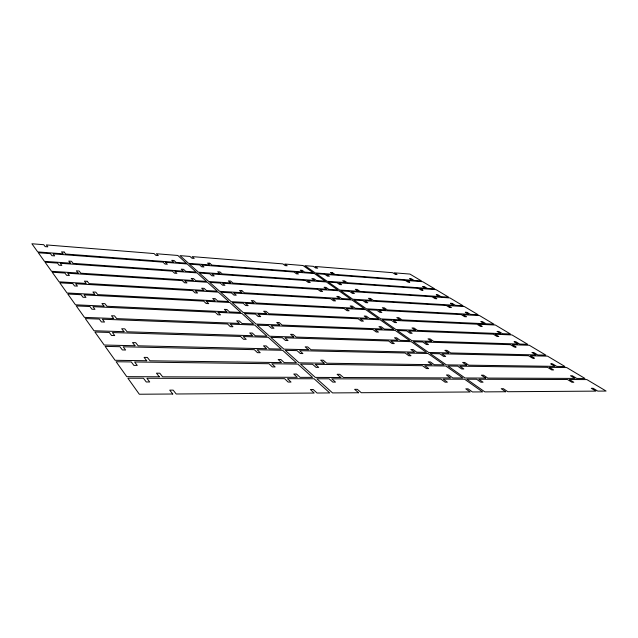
<?xml version="1.0" encoding="UTF-8"?>
<svg xmlns="http://www.w3.org/2000/svg" width="638" height="638" viewBox="0 0 638 638"><rect width="100%" height="100%" fill="white"/><g stroke="black" fill="none" stroke-linecap="round" stroke-linejoin="round"><path stroke-width="0.96" d="M172.754 394.013L139.315 394.236L127.871 378.206L143.47 378.254L146.246 381.971L149.699 381.971L146.899 378.262L284.604 378.677L288.145 382.066L291.016 382.074L287.467 378.685L314.079 378.765L329.75 392.936L317.022 393.024L313.234 389.515L310.395 389.531L314.167 393.048L176.2 393.989L173.153 390.129L169.732 390.145L172.754 394.013M358.596 392.745L332.55 392.92L316.831 378.773L329.056 378.805L332.805 382.098L335.5 382.106L331.752 378.812L440.922 379.139L445.093 382.178L447.39 382.186L443.211 379.147L464.568 379.211L482.591 391.899L472.439 391.963L468.053 388.837L465.78 388.845L470.158 391.979L361.283 392.721L357.304 389.324L354.624 389.332L358.596 392.745M505.687 391.74L484.832 391.884L466.777 379.219L476.626 379.251L480.9 382.21L483.07 382.21L478.787 379.259L567.469 379.522L571.967 382.274L573.841 382.274L569.343 379.53L586.856 379.578L606.1 391.054L597.806 391.11L593.117 388.287L591.259 388.295L595.948 391.126L507.84 391.724L503.358 388.686L501.205 388.694L505.687 391.74M159.277 376.787L126.771 376.659L116.116 361.738L131.292 361.937L133.876 365.399L137.234 365.43L134.626 361.977L268.997 363.716L272.322 366.898L275.13 366.93L271.796 363.748L297.866 364.091L312.564 377.393L300.099 377.345L296.55 374.051L293.767 374.035L297.3 377.329L162.626 376.803L159.795 373.206L156.462 373.19L159.277 376.787M340.844 377.505L315.308 377.401L300.554 364.123L312.54 364.282L316.057 367.368L318.713 367.4L315.18 364.314L422.492 365.702L426.423 368.565L428.688 368.597L424.741 365.733L445.795 366.005L462.821 377.983L452.805 377.943L448.666 374.992L446.425 374.977L450.556 377.935L343.475 377.513L339.743 374.315L337.119 374.299L340.844 377.505M485.614 378.071L465.022 377.991L447.972 366.029L457.685 366.156L461.729 368.947L463.874 368.971L459.823 366.18L547.492 367.321L551.766 369.928L553.625 369.944L549.35 367.344L566.703 367.568L584.982 378.462L576.752 378.43L572.31 375.75L570.468 375.742L574.91 378.422L487.743 378.079L483.5 375.2L481.379 375.192L485.614 378.071M146.716 360.733L115.087 360.295L105.15 346.378L119.92 346.705L122.337 349.935L125.598 350.007L123.166 346.777L254.347 349.672L257.465 352.662L260.216 352.718L257.082 349.728L282.618 350.294L296.439 362.799L284.229 362.631L280.895 359.545L278.168 359.497L281.486 362.591L149.978 360.781L147.33 357.424L144.092 357.376L146.716 360.733M324.168 363.181L299.126 362.839L285.258 350.35L297.013 350.613L300.323 353.524L302.914 353.58L299.597 350.669L405.066 352.997L408.791 355.709L411.016 355.757L407.291 353.045L428.042 353.508L444.144 364.84L434.263 364.705L430.355 361.913L428.154 361.874L432.054 364.673L326.752 363.221L323.235 360.215L320.659 360.175L324.168 363.181M466.625 365.151L446.321 364.864L430.187 353.556L439.765 353.763L443.593 356.411L445.707 356.451L441.879 353.811L528.519 355.725L532.578 358.205L534.421 358.245L530.361 355.765L547.556 356.148L564.925 366.507L556.775 366.395L552.548 363.843L550.722 363.82L554.948 366.364L468.731 365.175L464.719 362.456L462.622 362.424L466.625 365.151M134.985 345.732L104.193 345.03L94.895 332.015L109.273 332.454L111.538 335.484L114.72 335.572L112.44 332.55L240.558 336.457L243.493 339.272L246.188 339.352L243.237 336.537L268.255 337.303L281.278 349.082L269.308 348.811L266.174 345.9L263.502 345.836L266.628 348.747L138.159 345.812L135.687 342.67L132.529 342.59L134.985 345.732M308.465 349.704L283.91 349.146L270.847 337.382L282.371 337.733L285.489 340.485L288.041 340.556L284.907 337.813L388.582 340.979L392.107 343.547L394.3 343.611L390.767 341.043L411.215 341.665L426.471 352.399L416.734 352.184L413.041 349.536L410.864 349.488L414.556 352.128L311.001 349.76L307.691 346.928L305.163 346.865L308.465 349.704M448.658 352.91L428.616 352.455L413.336 341.729L422.779 342.024L426.407 344.528L428.497 344.592L424.86 342.088L510.472 344.695L514.34 347.056L516.158 347.112L512.298 344.751L529.317 345.27L545.857 355.135L537.778 354.951L533.759 352.527L531.956 352.479L535.968 354.911L450.731 352.958L446.927 350.374L444.861 350.326L448.658 352.91M123.995 331.688L94.001 330.755L85.293 318.553L99.297 319.088L101.426 321.935L104.52 322.046L102.383 319.207L227.567 324.008L230.334 326.664L232.974 326.76L230.198 324.112L254.714 325.045L266.995 336.162L255.272 335.795L252.313 333.052L249.697 332.972L252.64 335.716L127.09 331.784L124.769 328.849L121.691 328.745L123.995 331.688M293.663 336.992L269.579 336.242L257.25 325.149L268.55 325.579L271.501 328.171L273.997 328.267L271.038 325.675L372.959 329.583L376.292 332.015L378.454 332.095L375.112 329.663L395.257 330.436L409.732 340.62L400.138 340.325L396.629 337.821L394.483 337.749L397.984 340.253L296.152 337.071L293.025 334.4L290.545 334.32L293.663 336.992M431.607 341.306L411.845 340.692L397.346 330.516L406.661 330.875L410.106 333.259L412.164 333.331L408.711 330.955L493.294 334.192L496.97 336.441L498.772 336.513L495.088 334.264L511.939 334.91L527.706 344.313L519.707 344.057L515.879 341.753L514.092 341.697L517.912 344.002L433.657 341.37L430.052 338.922L428.01 338.85L431.607 341.306M113.684 318.514L84.447 317.373L76.265 305.913L89.926 306.535L91.92 309.207L94.942 309.342L92.933 306.671L215.301 312.253L217.917 314.765L220.509 314.877L217.877 312.373L241.914 313.465L253.517 323.968L242.025 323.522L239.234 320.938L236.666 320.826L239.449 323.418L116.706 318.633L114.521 315.866L111.514 315.746L113.684 318.514M279.675 324.989L256.053 324.064L244.402 313.577L255.487 314.087L258.278 316.536L260.727 316.647L257.927 314.199L358.125 318.769L361.291 321.081L363.421 321.169L360.247 318.864L380.096 319.766L393.845 329.447L384.387 329.072L381.061 326.696L378.948 326.608L382.274 328.993L282.124 325.085L279.165 322.557L276.733 322.461L279.675 324.989M415.426 330.285L395.935 329.527L382.154 319.861L391.341 320.284L394.619 322.549L396.645 322.637L393.367 320.372L476.905 324.184L480.414 326.329L482.2 326.409L478.683 324.264L495.359 325.021L510.4 333.993L502.481 333.682L498.836 331.481L497.066 331.409L500.71 333.61L417.443 330.364L414.014 328.036L412.004 327.956L415.426 330.285M103.986 306.12L75.475 304.804L67.78 294.022L81.106 294.724L82.98 297.236L85.931 297.388L84.033 294.876L203.705 301.136L206.186 303.513L208.714 303.64L206.234 301.272L229.8 302.508L240.781 312.445L229.513 311.926L226.873 309.478L224.353 309.358L226.984 311.807L106.937 306.256L104.879 303.656L101.952 303.513L103.986 306.12M266.453 313.633L243.261 312.564L232.232 302.635L243.118 303.202L245.758 305.53L248.166 305.65L245.518 303.329L344.026 308.489L347.04 310.682L349.138 310.794L346.115 308.593L365.678 309.621L378.757 318.825L369.434 318.394L366.276 316.137L364.194 316.033L367.352 318.298L268.853 313.744L266.046 311.352L263.661 311.232L266.453 313.633M400.034 319.805L380.814 318.92L367.711 309.725L376.763 310.204L379.881 312.357L381.883 312.461L378.757 310.307L461.266 314.622L464.616 316.671L466.378 316.759L463.029 314.717L479.529 315.579L493.892 324.144L486.052 323.785L482.567 321.688L480.821 321.6L484.298 323.705L402.028 319.901L398.766 317.684L396.78 317.588L400.034 319.805M94.855 294.453L67.03 292.978L59.781 282.817L72.78 283.575L74.558 285.952L77.437 286.119L75.643 283.743L192.724 290.617L195.069 292.866L197.557 293.009L195.196 290.761L218.316 292.116L228.723 301.535L217.67 300.953L215.173 298.64L212.709 298.504L215.197 300.825L97.734 294.604L95.796 292.148L92.933 291.997L94.855 294.453M253.916 302.875L231.163 301.67L220.708 292.26L231.387 292.882L233.891 295.091L236.259 295.227L233.739 293.017L330.612 298.704L333.483 300.801L335.548 300.913L332.669 298.823L351.945 299.956L364.402 308.72L355.214 308.234L352.208 306.088L350.158 305.977L353.157 308.13L256.277 302.994L253.613 300.729L251.268 300.602L253.916 302.875M385.384 309.837L366.427 308.832L353.946 300.075L362.87 300.594L365.845 302.651L367.823 302.763L364.84 300.713L446.321 305.49L449.527 307.452L451.273 307.548L448.059 305.594L464.384 306.551L478.125 314.741L470.365 314.335L467.032 312.325L465.301 312.229L468.627 314.239L387.346 309.94L384.243 307.827L382.282 307.723L385.384 309.837M87.223 281.286L84.423 281.119L86.242 283.439L59.071 281.829L52.22 272.235L64.924 273.056L66.599 275.297L69.414 275.48L67.724 273.231L182.308 280.632L184.542 282.77L186.974 282.921L184.741 280.792L207.414 282.251L217.295 291.199L206.457 290.553L204.08 288.36L201.664 288.216L204.024 290.41L89.049 283.607L87.223 281.286M241.818 290.641L239.513 290.505L242.025 292.667L219.687 291.343L209.758 282.403L220.246 283.081L222.63 285.178L224.951 285.33L222.558 283.232L317.828 289.381L320.563 291.383L322.605 291.51L319.861 289.516L338.858 290.745L350.733 299.102L341.681 298.56L338.81 296.518L336.784 296.391L339.647 298.44L244.338 292.802L241.818 290.641M370.391 298.424L368.461 298.313L371.42 300.323L352.726 299.222L340.828 290.872L349.624 291.438L352.463 293.4L354.409 293.52L351.57 291.566L432.03 296.758L435.092 298.632L436.815 298.744L433.752 296.869L449.894 297.914L463.044 305.754L455.365 305.299L452.183 303.377L450.468 303.273L453.65 305.195L373.358 300.442L370.391 298.424M78.099 273.032L51.558 271.302L45.083 262.226L57.492 263.095L59.079 265.225L61.822 265.416L60.227 263.287L172.419 271.158L174.541 273.184L176.925 273.343L174.804 271.325L197.054 272.881L206.449 281.382L195.81 280.688L193.553 278.607L191.185 278.447L193.426 280.537L80.843 273.208L79.112 271.014L76.377 270.831L78.099 273.032M230.725 282.961L208.793 281.533L199.359 273.04L209.655 273.766L211.92 275.76L214.201 275.919L211.928 273.925L305.634 280.497L308.25 282.395L310.251 282.538L307.636 280.632L326.361 281.948L337.693 289.923L328.769 289.341L326.034 287.387L324.04 287.26L326.776 289.213L232.998 283.113L230.605 281.063L228.34 280.911L230.725 282.961M358.093 291.255L339.663 290.051L328.299 282.084L336.976 282.69L339.687 284.564L341.609 284.7L338.89 282.825L418.345 288.392L421.279 290.186L422.986 290.306L420.043 288.512L436.009 289.636L448.61 297.149L441.017 296.654L437.963 294.812L436.272 294.7L439.319 296.542L360.007 291.375L357.176 289.453L355.27 289.325L358.093 291.255M70.387 263.175L44.453 261.341L38.32 252.752L50.45 253.661L51.949 255.679L54.637 255.878L53.121 253.868L163.017 262.138L165.027 264.068L167.371 264.244L165.354 262.314L187.197 263.965L196.137 272.051L185.69 271.317L183.553 269.332L181.224 269.164L183.353 271.15L73.075 263.366L71.432 261.285L68.76 261.094L70.387 263.175M219.982 273.734L198.442 272.219L189.462 264.132L199.574 264.898L201.728 266.796L203.969 266.963L201.799 265.065L293.998 272.003L296.487 273.822L298.464 273.973L295.968 272.155L314.414 273.543L325.252 281.167L316.456 280.545L313.84 278.678L311.878 278.535L314.486 280.409L222.215 273.893L219.927 271.94L217.702 271.78L219.982 273.734M345.365 282.586L327.19 281.302L316.328 273.686L324.886 274.332L327.477 276.126L329.375 276.262L326.776 274.476L405.226 280.385L408.041 282.1L409.732 282.227L406.908 280.505L422.699 281.701L434.781 288.902L427.269 288.368L424.35 286.606L422.675 286.486L425.594 288.248L347.255 282.722L344.544 280.88L342.662 280.744L345.365 282.586M64.151 252.066L61.535 251.858L63.082 253.836L37.722 251.914L31.9 243.764L43.767 244.713L45.194 246.627L47.818 246.834L46.375 244.92L154.061 253.557L155.983 255.399L158.28 255.583L156.358 253.741L177.803 255.463L186.32 263.175L176.064 262.393L174.03 260.503L171.742 260.328L173.767 262.218L65.706 254.036L64.151 252.066M209.758 263.255L207.573 263.087L209.743 264.945L188.585 263.342L180.028 255.639L189.957 256.436L192.014 258.246L194.215 258.422L192.15 256.612L282.865 263.893L285.25 265.631L287.196 265.783L284.811 264.044L302.994 265.504L313.354 272.801L304.685 272.139L302.189 270.353L300.251 270.209L302.747 271.995L211.936 265.113L209.758 263.255M332.462 272.681L330.612 272.538L333.195 274.3L315.268 272.944L304.884 265.655L313.322 266.333L315.802 268.048L317.668 268.199L315.18 266.485L392.649 272.697L395.345 274.348L397.019 274.476L394.316 272.825L409.931 274.077L421.519 280.991L414.094 280.433L411.287 278.742L409.628 278.615L412.427 280.305L335.054 274.444L332.462 272.681"/></g></svg>
